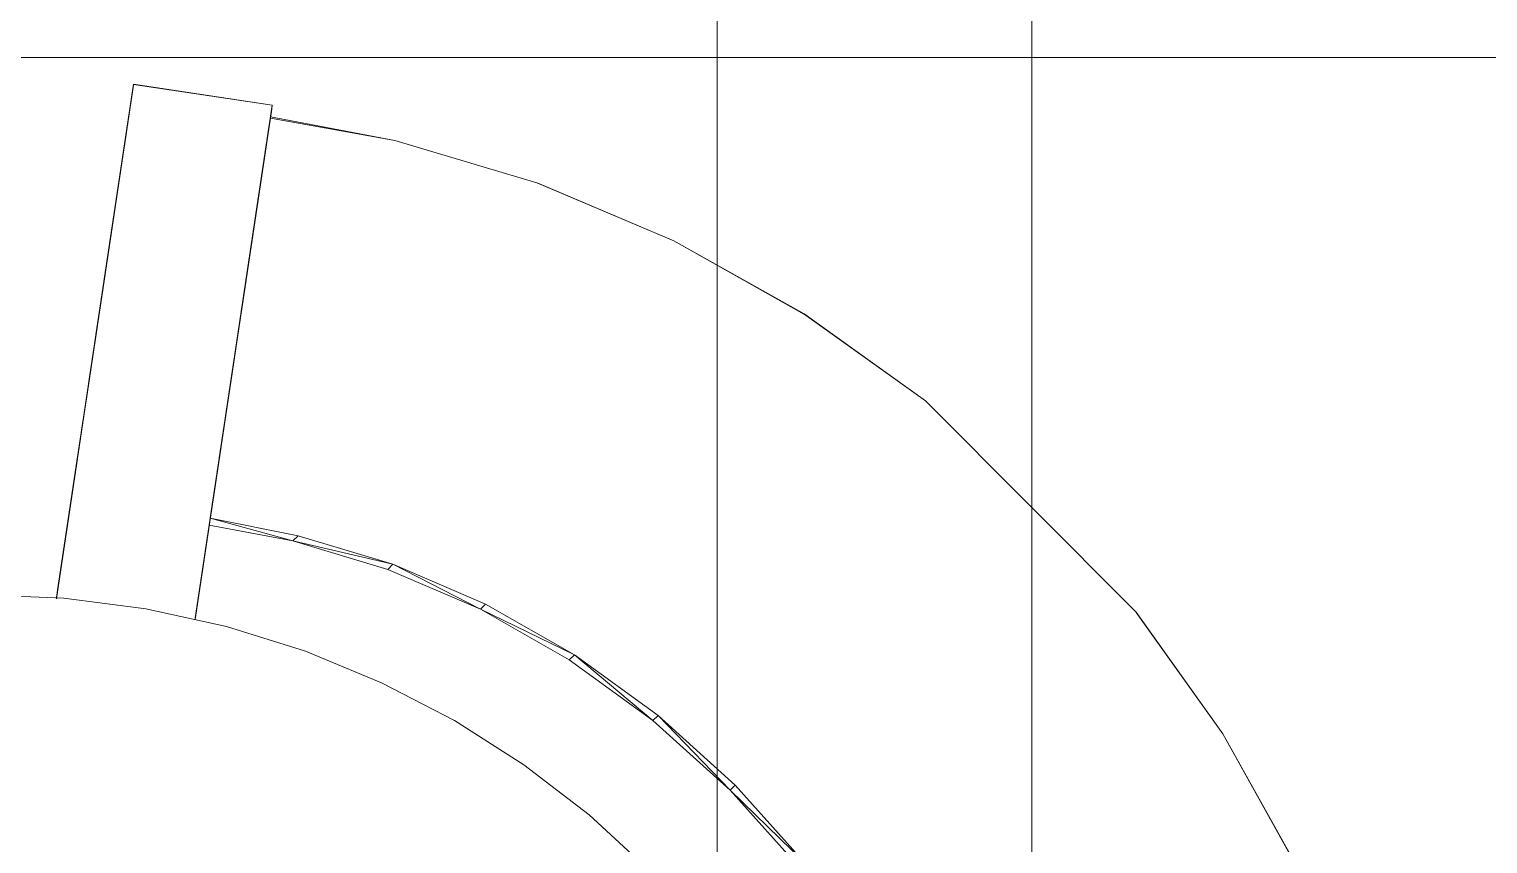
# Model space of a CAD drawing. Extents: x -566 to 72611, y -487 to 32334.
# Drawn here: x 50.01 to 61.73, y 236.32 to 242.87 of the extents above; entities that cross this region are included whole.
import ezdxf

# ---------------------------------------------------------------- set-up
doc = ezdxf.new("R2010")
doc.units = 0
doc.header["$LTSCALE"] = 0.5
doc.header["$MEASUREMENT"] = 0
doc.layers.add('ceilling', color=141, linetype='CONTINUOUS', lineweight=18)
doc.layers.add('floor', color=7, linetype='CONTINUOUS', lineweight=5, true_color=0xcfcfcf)
doc.layers.add('layout', color=7, linetype='CONTINUOUS', lineweight=5, true_color=0xcfcfcf)

msp = doc.modelspace()

# ---------------------------------------------------------------- hatches: boundary and pattern name
at = {"layer": 'floor'}
h = msp.add_hatch(dxfattribs=at)
h.set_pattern_fill('ANSI37', color=256, scale=100, angle=45)
h.set_pattern_definition([(90, (243.028, 267.632), (-12.5, 9e-16), []), (180, (243.028, 267.632), (-9e-16, -12.5), [])])
h.paths.add_polyline_path([(253.46925, 349.5), (154.11744, 349.5), (154.11744, 348.5), (101.14781, 348.5), (101.14781, 349.5), (0, 349.5), (0, 344.5), (36, 344.5, -0.33835703), (0, 308.66941), (0, 308.5), (0, 173.75), (253.46925, 173.75)])
h.paths.add_polyline_path([(36, 344.5), (0, 344.5), (0, 308.66941, 0.33835703)], flags=17)
h.paths.add_polyline_path([(253.46925, 173.75), (0, 173.75), (0, 173.74997), (0, 169.75), (253.46925, 169.75)])
h.paths.add_polyline_path([(253.46925, 169.75), (0, 169.75), (0, 149.21137), (36, 149.21137, -0.33835703), (0, 113.38078), (0, 113.21137), (0, 29.94998), (0, -5), (253.46925, -5)])
h.paths.add_polyline_path([(36, 149.21137), (0, 149.21137), (0, 113.38078, 0.33835703)], flags=17)
h.paths.add_polyline_path([(575.25, 169.75), (510, 169.75), (474.75, 169.75), (327.5, 169.75), (285.46925, 169.75), (285.46925, 165.75), (253.46925, 165.75), (253.46925, -5), (263.99725, -5), (263.99725, 95.99051), (287, 95.99051), (287, 97.5), (292, 97.5), (292, -5), (341.25, -5), (341.25, 13.02988), (341.25012, 15.02988), (346.24839, 15.02988, 0.36108524), (374.08728, 41.24999), (346.25012, 41.24999), (346.25012, 42.99999), (341.25, 42.99999), (341.25, 44.99999), (341.25, 97.5), (357.75, 97.5), (405.75, 97.5), (575.25, 97.5)])

# ---------------------------------------------------------------- linework, layer by layer
at = {"layer": 'ceilling'}
msp.add_line((58.06343, 349.5), (58.06343, 173.75), dxfattribs=at)
at = {"layer": 'layout'}
for points in [[(50.83472, 242.33528, -67.56718), (50.83472, 242.33528, -67.56718), (50.82156, 242.24727, -67.78764), (50.68317, 241.32473, -67.69993)], [(50.69615, 241.41119, -67.56361), (50.69615, 241.41119, -67.56361), (50.83472, 242.33528, -67.56718), (50.68317, 241.32473, -67.69993)], [(50.84839, 242.42623, -67.34775), (50.84839, 242.42623, -67.34775), (50.83472, 242.33528, -67.56718), (50.69615, 241.41119, -67.56361)], [(50.70948, 241.50007, -67.42873), (50.70948, 241.50007, -67.42873), (50.84839, 242.42623, -67.34775), (50.69615, 241.41119, -67.56361)], [(50.72311, 241.5914, -67.29533), (50.72311, 241.5914, -67.29533), (50.84839, 242.42623, -67.34775), (50.70948, 241.50007, -67.42873)], [(50.84826, 242.42498, -67.30764), (50.84826, 242.42498, -67.30764), (50.84839, 242.42623, -67.34775), (50.72311, 241.5914, -67.29533)], [(50.8473, 242.4192, -67.2679), (50.8473, 242.4192, -67.2679), (50.84826, 242.42498, -67.30764), (50.72311, 241.5914, -67.29533)], [(50.73722, 241.6852, -67.16345), (50.73722, 241.6852, -67.16345), (50.8473, 242.4192, -67.2679), (50.72311, 241.5914, -67.29533)], [(50.84576, 242.40897, -67.22897), (50.84576, 242.40897, -67.22897), (50.8473, 242.4192, -67.2679), (50.73722, 241.6852, -67.16345)], [(50.84357, 242.39439, -67.19132), (50.84357, 242.39439, -67.19132), (50.84576, 242.40897, -67.22897), (50.73722, 241.6852, -67.16345)], [(50.84081, 242.37571, -67.15537), (50.84081, 242.37571, -67.15537), (50.84357, 242.39439, -67.19132), (50.73722, 241.6852, -67.16345)], [(50.7413, 241.71207, -67.12991), (50.7413, 241.71207, -67.12991), (50.84081, 242.37571, -67.15537), (50.73722, 241.6852, -67.16345)], [(50.83743, 242.35297, -67.12155), (50.83743, 242.35297, -67.12155), (50.84081, 242.37571, -67.15537), (50.7413, 241.71207, -67.12991)], [(50.74573, 241.74223, -67.099), (50.74573, 241.74223, -67.099), (50.83743, 242.35297, -67.12155), (50.7413, 241.71207, -67.12991)], [(50.83344, 242.32652, -67.09026), (50.83344, 242.32652, -67.09026), (50.83743, 242.35297, -67.12155), (50.74573, 241.74223, -67.099)], [(50.75077, 241.77541, -67.07101), (50.75077, 241.77541, -67.07101), (50.83344, 242.32652, -67.09026), (50.74573, 241.74223, -67.099)], [(50.82897, 242.29676, -67.06184), (50.82897, 242.29676, -67.06184), (50.83344, 242.32652, -67.09026), (50.75077, 241.77541, -67.07101)], [(50.84839, 242.42623, -67.34775), (50.84839, 242.42623, -67.34775), (50.84826, 242.42498, -67.30764), (51.9627, 242.25895, -67.34775)], [(50.82156, 242.24727, -67.78764), (50.82156, 242.24727, -67.78764), (50.80876, 242.16202, -68.0091), (50.65832, 241.15936, -67.97672)], [(50.65832, 241.15936, -67.97672), (50.65832, 241.15936, -67.97672), (50.82156, 242.24727, -67.78764), (50.67051, 241.24073, -67.83765)], [(50.68317, 241.32473, -67.69993), (50.68317, 241.32473, -67.69993), (50.82156, 242.24727, -67.78764), (50.67051, 241.24073, -67.83765)], [(50.75616, 241.81135, -67.0462), (50.75616, 241.81135, -67.0462), (50.82897, 242.29676, -67.06184), (50.75077, 241.77541, -67.07101)], [(50.82406, 242.26397, -67.03663), (50.82406, 242.26397, -67.03663), (50.82897, 242.29676, -67.06184), (50.75616, 241.81135, -67.0462)], [(50.7619, 241.84953, -67.0248), (50.7619, 241.84953, -67.0248), (50.82406, 242.26397, -67.03663), (50.75616, 241.81135, -67.0462)], [(50.81876, 242.22846, -67.01492), (50.81876, 242.22846, -67.01492), (50.82406, 242.26397, -67.03663), (50.7619, 241.84953, -67.0248)], [(50.76787, 241.88974, -67.00702), (50.76787, 241.88974, -67.00702), (50.81876, 242.22846, -67.01492), (50.7619, 241.84953, -67.0248)], [(50.81534, 242.20594, -67.00424), (50.81534, 242.20594, -67.00424), (50.81876, 242.22846, -67.01492), (50.76787, 241.88974, -67.00702)], [(50.77422, 241.93163, -66.99302), (50.77422, 241.93163, -66.99302), (50.81534, 242.20594, -67.00424), (50.76787, 241.88974, -67.00702)], [(50.80714, 242.15119, -66.983), (50.80714, 242.15119, -66.983), (50.81534, 242.20594, -67.00424), (50.77422, 241.93163, -66.99302)], [(51.9627, 242.25895, -67.34775), (51.9627, 242.25895, -67.34775), (51.81042, 241.24396, -67.56361), (51.94907, 242.16814, -67.56718)], [(51.82374, 241.33284, -67.42873), (51.82374, 241.33284, -67.42873), (51.81042, 241.24396, -67.56361), (51.9627, 242.25895, -67.34775)], [(51.83751, 241.42421, -67.29533), (51.83751, 241.42421, -67.29533), (51.82374, 241.33284, -67.42873), (51.9627, 242.25895, -67.34775)], [(51.96253, 242.25775, -67.30764), (51.96253, 242.25775, -67.30764), (51.83751, 241.42421, -67.29533), (51.9627, 242.25895, -67.34775)], [(51.96169, 242.25201, -67.2679), (51.96169, 242.25201, -67.2679), (51.83751, 241.42421, -67.29533), (51.96253, 242.25775, -67.30764)], [(51.85153, 241.51792, -67.16345), (51.85153, 241.51792, -67.16345), (51.83751, 241.42421, -67.29533), (51.96169, 242.25201, -67.2679)], [(51.96016, 242.24178, -67.22897), (51.96016, 242.24178, -67.22897), (51.85153, 241.51792, -67.16345), (51.96169, 242.25201, -67.2679)], [(51.95797, 242.2272, -67.19132), (51.95797, 242.2272, -67.19132), (51.85153, 241.51792, -67.16345), (51.96016, 242.24178, -67.22897)], [(51.9552, 242.20852, -67.15537), (51.9552, 242.20852, -67.15537), (51.85153, 241.51792, -67.16345), (51.95797, 242.2272, -67.19132)], [(51.85557, 241.54484, -67.12991), (51.85557, 241.54484, -67.12991), (51.85153, 241.51792, -67.16345), (51.9552, 242.20852, -67.15537)], [(51.95179, 242.18583, -67.12155), (51.95179, 242.18583, -67.12155), (51.85557, 241.54484, -67.12991), (51.9552, 242.20852, -67.15537)], [(50.80876, 242.16202, -68.0091), (50.80876, 242.16202, -68.0091), (50.79636, 242.07948, -68.23151), (50.64648, 241.08041, -68.11711)], [(50.65832, 241.15936, -67.97672), (50.65832, 241.15936, -67.97672), (50.80876, 242.16202, -68.0091), (50.64648, 241.08041, -68.11711)], [(50.78062, 241.97469, -66.98292), (50.78062, 241.97469, -66.98292), (50.80714, 242.15119, -66.983), (50.77422, 241.93163, -66.99302)], [(50.80057, 242.10727, -66.97688), (50.80057, 242.10727, -66.97688), (50.80714, 242.15119, -66.983), (50.78062, 241.97469, -66.98292)], [(50.78724, 242.01857, -66.97684), (50.78724, 242.01857, -66.97684), (50.80057, 242.10727, -66.97688), (50.78062, 241.97469, -66.98292)], [(50.7939, 242.06292, -66.97481), (50.7939, 242.06292, -66.97481), (50.80057, 242.10727, -66.97688), (50.78724, 242.01857, -66.97684)], [(51.94907, 242.16814, -67.56718), (51.94907, 242.16814, -67.56718), (51.79744, 241.1575, -67.69993), (51.93583, 242.08004, -67.78764)], [(51.81042, 241.24396, -67.56361), (51.81042, 241.24396, -67.56361), (51.79744, 241.1575, -67.69993), (51.94907, 242.16814, -67.56718)], [(51.86013, 241.57504, -67.099), (51.86013, 241.57504, -67.099), (51.85557, 241.54484, -67.12991), (51.95179, 242.18583, -67.12155)], [(51.9478, 242.15938, -67.09026), (51.9478, 242.15938, -67.09026), (51.86013, 241.57504, -67.099), (51.95179, 242.18583, -67.12155)], [(51.86512, 241.60826, -67.07101), (51.86512, 241.60826, -67.07101), (51.86013, 241.57504, -67.099), (51.9478, 242.15938, -67.09026)], [(51.94333, 242.12961, -67.06184), (51.94333, 242.12961, -67.06184), (51.86512, 241.60826, -67.07101), (51.9478, 242.15938, -67.09026)], [(51.87047, 241.64407, -67.0462), (51.87047, 241.64407, -67.0462), (51.86512, 241.60826, -67.07101), (51.94333, 242.12961, -67.06184)], [(51.93837, 242.09669, -67.03663), (51.93837, 242.09669, -67.03663), (51.87047, 241.64407, -67.0462), (51.94333, 242.12961, -67.06184)], [(51.87626, 241.68238, -67.0248), (51.87626, 241.68238, -67.0248), (51.87047, 241.64407, -67.0462), (51.93837, 242.09669, -67.03663)], [(51.93302, 242.06123, -67.01492), (51.93302, 242.06123, -67.01492), (51.87626, 241.68238, -67.0248), (51.93837, 242.09669, -67.03663)], [(51.94704, 242.15433, -67.09033), (51.94704, 242.15433, -67.09033), (51.94863, 242.16495, -67.06297), (52.94675, 241.97528, -67.41982)], [(50.78444, 241.99993, -68.45486), (50.78444, 241.99993, -68.45486), (50.77291, 241.92309, -68.6791), (50.6133, 240.85921, -68.54575)], [(50.62395, 240.93036, -68.40167), (50.62395, 240.93036, -68.40167), (50.78444, 241.99993, -68.45486), (50.6133, 240.85921, -68.54575)], [(50.79636, 242.07948, -68.23151), (50.79636, 242.07948, -68.23151), (50.78444, 241.99993, -68.45486), (50.62395, 240.93036, -68.40167)], [(50.635, 241.00405, -68.25877), (50.635, 241.00405, -68.25877), (50.79636, 242.07948, -68.23151), (50.62395, 240.93036, -68.40167)], [(50.64648, 241.08041, -68.11711), (50.64648, 241.08041, -68.11711), (50.79636, 242.07948, -68.23151), (50.635, 241.00405, -68.25877)], [(51.92307, 241.99474, -68.00909), (51.92307, 241.99474, -68.00909), (51.76084, 240.91326, -68.11711), (51.91071, 241.91234, -68.23151)], [(51.77272, 240.99217, -67.97672), (51.77272, 240.99217, -67.97672), (51.76084, 240.91326, -68.11711), (51.92307, 241.99474, -68.00909)], [(51.93583, 242.08004, -67.78764), (51.93583, 242.08004, -67.78764), (51.77272, 240.99217, -67.97672), (51.92307, 241.99474, -68.00909)], [(51.78486, 241.07359, -67.83765), (51.78486, 241.07359, -67.83765), (51.77272, 240.99217, -67.97672), (51.93583, 242.08004, -67.78764)], [(51.79744, 241.1575, -67.69993), (51.79744, 241.1575, -67.69993), (51.78486, 241.07359, -67.83765), (51.93583, 242.08004, -67.78764)], [(51.88226, 241.72255, -67.00702), (51.88226, 241.72255, -67.00702), (51.87626, 241.68238, -67.0248), (51.93302, 242.06123, -67.01492)], [(51.92969, 242.03879, -67.00424), (51.92969, 242.03879, -67.00424), (51.88226, 241.72255, -67.00702), (51.93302, 242.06123, -67.01492)], [(51.88849, 241.7644, -66.99302), (51.88849, 241.7644, -66.99302), (51.88226, 241.72255, -67.00702), (51.92969, 242.03879, -67.00424)], [(51.92145, 241.98391, -66.983), (51.92145, 241.98391, -66.983), (51.88849, 241.7644, -66.99302), (51.92969, 242.03879, -67.00424)], [(51.89502, 241.8075, -66.98292), (51.89502, 241.8075, -66.98292), (51.88849, 241.7644, -66.99302), (51.92145, 241.98391, -66.983)], [(51.91488, 241.93999, -66.97688), (51.91488, 241.93999, -66.97688), (51.89502, 241.8075, -66.98292), (51.92145, 241.98391, -66.983)], [(51.92969, 242.03879, -67.00424), (51.92969, 242.03879, -67.00424), (51.92737, 242.02348, -66.99698), (51.92145, 241.98391, -66.983)], [(54.08897, 241.63444, -67.46316), (54.08897, 241.63444, -67.46316), (54.08698, 241.63281, -67.50339), (52.94675, 241.97528, -67.41982)], [(50.76177, 241.84914, -68.90421), (50.76177, 241.84914, -68.90421), (50.75116, 241.77813, -69.13013), (50.58231, 240.65295, -69.07613)], [(50.59309, 240.72482, -68.83732), (50.59309, 240.72482, -68.83732), (50.76177, 241.84914, -68.90421), (50.58231, 240.65295, -69.07613)], [(50.77291, 241.92309, -68.6791), (50.77291, 241.92309, -68.6791), (50.76177, 241.84914, -68.90421), (50.59309, 240.72482, -68.83732)], [(50.603, 240.79066, -68.69098), (50.603, 240.79066, -68.69098), (50.77291, 241.92309, -68.6791), (50.59309, 240.72482, -68.83732)], [(50.6133, 240.85921, -68.54575), (50.6133, 240.85921, -68.54575), (50.77291, 241.92309, -68.6791), (50.603, 240.79066, -68.69098)], [(51.91071, 241.91234, -68.23151), (51.91071, 241.91234, -68.23151), (51.73835, 240.76317, -68.40167), (51.89875, 241.83265, -68.45486)], [(51.74935, 240.8369, -68.25877), (51.74935, 240.8369, -68.25877), (51.73835, 240.76317, -68.40167), (51.91071, 241.91234, -68.23151)], [(51.76084, 240.91326, -68.11711), (51.76084, 240.91326, -68.11711), (51.74935, 240.8369, -68.25877), (51.91071, 241.91234, -68.23151)], [(51.90159, 241.85142, -66.97684), (51.90159, 241.85142, -66.97684), (51.89502, 241.8075, -66.98292), (51.91488, 241.93999, -66.97688)], [(51.90826, 241.89577, -66.97481), (51.90826, 241.89577, -66.97481), (51.90159, 241.85142, -66.97684), (51.91488, 241.93999, -66.97688)], [(50.75116, 241.77813, -69.13013), (50.75116, 241.77813, -69.13013), (50.74091, 241.70987, -69.35687), (50.57205, 240.58417, -69.31577)], [(50.58231, 240.65295, -69.07613), (50.58231, 240.65295, -69.07613), (50.75116, 241.77813, -69.13013), (50.57205, 240.58417, -69.31577)], [(51.88726, 241.75594, -68.6791), (51.88726, 241.75594, -68.6791), (51.70749, 240.55763, -68.83732), (51.87617, 241.68195, -68.90421)], [(51.71735, 240.62351, -68.69098), (51.71735, 240.62351, -68.69098), (51.70749, 240.55763, -68.83732), (51.88726, 241.75594, -68.6791)], [(51.72765, 240.69207, -68.54575), (51.72765, 240.69207, -68.54575), (51.71735, 240.62351, -68.69098), (51.88726, 241.75594, -68.6791)], [(51.89875, 241.83265, -68.45486), (51.89875, 241.83265, -68.45486), (51.72765, 240.69207, -68.54575), (51.88726, 241.75594, -68.6791)], [(51.73835, 240.76317, -68.40167), (51.73835, 240.76317, -68.40167), (51.72765, 240.69207, -68.54575), (51.89875, 241.83265, -68.45486)], [(50.73117, 241.64456, -69.58437), (50.73117, 241.64456, -69.58437), (50.72171, 241.58174, -69.81377), (50.55425, 240.46553, -69.75571)], [(50.56219, 240.51864, -69.55508), (50.56219, 240.51864, -69.55508), (50.73117, 241.64456, -69.58437), (50.55425, 240.46553, -69.75571)], [(50.74091, 241.70987, -69.35687), (50.74091, 241.70987, -69.35687), (50.73117, 241.64456, -69.58437), (50.56219, 240.51864, -69.55508)], [(50.57205, 240.58417, -69.31577), (50.57205, 240.58417, -69.31577), (50.74091, 241.70987, -69.35687), (50.56219, 240.51864, -69.55508)], [(51.87617, 241.68195, -68.90421), (51.87617, 241.68195, -68.90421), (51.69666, 240.4858, -69.07613), (51.86547, 241.61085, -69.13014)], [(51.70749, 240.55763, -68.83732), (51.70749, 240.55763, -68.83732), (51.69666, 240.4858, -69.07613), (51.87617, 241.68195, -68.90421)], [(54.08897, 241.63444, -67.46316), (54.08897, 241.63444, -67.46316), (54.08978, 241.63258, -67.423), (55.18942, 241.16755, -67.49601)], [(50.71395, 241.53001, -70.00895), (50.71395, 241.53001, -70.00895), (50.70619, 241.47863, -70.20546), (50.53861, 240.36168, -70.1553)], [(50.54636, 240.41324, -69.95543), (50.54636, 240.41324, -69.95543), (50.71395, 241.53001, -70.00895), (50.53861, 240.36168, -70.1553)], [(50.72171, 241.58174, -69.81377), (50.72171, 241.58174, -69.81377), (50.71395, 241.53001, -70.00895), (50.54636, 240.41324, -69.95543)], [(50.55425, 240.46553, -69.75571), (50.55425, 240.46553, -69.75571), (50.72171, 241.58174, -69.81377), (50.54636, 240.41324, -69.95543)], [(51.8553, 241.54269, -69.35687), (51.8553, 241.54269, -69.35687), (51.67654, 240.35149, -69.55508), (51.84544, 241.47732, -69.58437)], [(51.68632, 240.41694, -69.31577), (51.68632, 240.41694, -69.31577), (51.67654, 240.35149, -69.55508), (51.8553, 241.54269, -69.35687)], [(51.86547, 241.61085, -69.13014), (51.86547, 241.61085, -69.13014), (51.68632, 240.41694, -69.31577), (51.8553, 241.54269, -69.35687)], [(51.69666, 240.4858, -69.07613), (51.69666, 240.4858, -69.07613), (51.68632, 240.41694, -69.31577), (51.86547, 241.61085, -69.13014)], [(50.69861, 241.42793, -70.40212), (50.69861, 241.42793, -70.40212), (50.69111, 241.37784, -70.59894), (50.52348, 240.2606, -70.55549)], [(50.53102, 240.31082, -70.35532), (50.53102, 240.31082, -70.35532), (50.69861, 241.42793, -70.40212), (50.52348, 240.2606, -70.55549)], [(50.70619, 241.47863, -70.20546), (50.70619, 241.47863, -70.20546), (50.69861, 241.42793, -70.40212), (50.53102, 240.31082, -70.35532)], [(50.53861, 240.36168, -70.1553), (50.53861, 240.36168, -70.1553), (50.70619, 241.47863, -70.20546), (50.53102, 240.31082, -70.35532)], [(51.83606, 241.41459, -69.81377), (51.83606, 241.41459, -69.81377), (51.66072, 240.24609, -69.95543), (51.8283, 241.36286, -70.00896)], [(51.66852, 240.2983, -69.75571), (51.66852, 240.2983, -69.75571), (51.66072, 240.24609, -69.95543), (51.83606, 241.41459, -69.81377)], [(51.84544, 241.47732, -69.58437), (51.84544, 241.47732, -69.58437), (51.66852, 240.2983, -69.75571), (51.83606, 241.41459, -69.81377)], [(51.67654, 240.35149, -69.55508), (51.67654, 240.35149, -69.55508), (51.66852, 240.2983, -69.75571), (51.84544, 241.47732, -69.58437)], [(50.51379, 240.1961, -96.8737), (50.51379, 240.1961, -96.8737), (50.49907, 240.0979, -96.34516), (50.6759, 241.27667, -96.69225)], [(50.66117, 241.1783, -96.16259), (50.66117, 241.1783, -96.16259), (50.6759, 241.27667, -96.69225), (50.49907, 240.0979, -96.34516)], [(50.67638, 241.27965, -70.99301), (50.67638, 241.27965, -70.99301), (50.66915, 241.23154, -71.19027), (50.50143, 240.11387, -71.1569)], [(50.50871, 240.1621, -70.95628), (50.50871, 240.1621, -70.95628), (50.67638, 241.27965, -70.99301), (50.50143, 240.11387, -71.1569)], [(50.68366, 241.3284, -70.7959), (50.68366, 241.3284, -70.7959), (50.67638, 241.27965, -70.99301), (50.50871, 240.1621, -70.95628)], [(50.51603, 240.21098, -70.75581), (50.51603, 240.21098, -70.75581), (50.68366, 241.3284, -70.7959), (50.50871, 240.1621, -70.95628)], [(50.69111, 241.37784, -70.59894), (50.69111, 241.37784, -70.59894), (50.68366, 241.3284, -70.7959), (50.51603, 240.21098, -70.75581)], [(50.52348, 240.2606, -70.55549), (50.52348, 240.2606, -70.55549), (50.69111, 241.37784, -70.59894), (50.51603, 240.21098, -70.75581)], [(51.82059, 241.31144, -70.20546), (51.82059, 241.31144, -70.20546), (51.64537, 240.14367, -70.35532), (51.813, 241.26074, -70.40212)], [(51.653, 240.19449, -70.1553), (51.653, 240.19449, -70.1553), (51.64537, 240.14367, -70.35532), (51.82059, 241.31144, -70.20546)], [(51.8283, 241.36286, -70.00896), (51.8283, 241.36286, -70.00896), (51.653, 240.19449, -70.1553), (51.82059, 241.31144, -70.20546)], [(51.66072, 240.24609, -69.95543), (51.66072, 240.24609, -69.95543), (51.653, 240.19449, -70.1553), (51.8283, 241.36286, -70.00896)], [(39.56769, 241.17635, -69.73263), (61.30317, 219.43828, -69.72025), (61.30451, 219.43953, -69.73263)], [(50.48416, 239.9985, -95.81737), (50.48416, 239.9985, -95.81737), (50.66117, 241.1783, -96.16259), (50.49907, 240.0979, -96.34516)], [(50.64618, 241.07847, -95.63255), (50.64618, 241.07847, -95.63255), (50.66117, 241.1783, -96.16259), (50.48416, 239.9985, -95.81737)], [(50.662, 241.18404, -71.38766), (50.662, 241.18404, -71.38766), (50.65503, 241.13723, -71.58521), (50.48727, 240.01943, -71.55856)], [(50.49433, 240.06632, -71.35767), (50.49433, 240.06632, -71.35767), (50.662, 241.18404, -71.38766), (50.48727, 240.01943, -71.55856)], [(50.66915, 241.23154, -71.19027), (50.66915, 241.23154, -71.19027), (50.662, 241.18404, -71.38766), (50.49433, 240.06632, -71.35767)], [(50.50143, 240.11387, -71.1569), (50.50143, 240.11387, -71.1569), (50.66915, 241.23154, -71.19027), (50.49433, 240.06632, -71.35767)], [(51.79805, 241.16121, -70.7959), (51.79805, 241.16121, -70.7959), (51.62306, 239.99496, -70.95628), (51.79069, 241.11237, -70.99301)], [(51.63038, 240.04384, -70.75581), (51.63038, 240.04384, -70.75581), (51.62306, 239.99496, -70.95628), (51.79805, 241.16121, -70.7959)], [(51.80542, 241.21057, -70.59894), (51.80542, 241.21057, -70.59894), (51.63038, 240.04384, -70.75581), (51.79805, 241.16121, -70.7959)], [(51.63788, 240.09341, -70.55549), (51.63788, 240.09341, -70.55549), (51.63038, 240.04384, -70.75581), (51.80542, 241.21057, -70.59894)], [(51.813, 241.26074, -70.40212), (51.813, 241.26074, -70.40212), (51.63788, 240.09341, -70.55549), (51.80542, 241.21057, -70.59894)], [(51.64537, 240.14367, -70.35532), (51.64537, 240.14367, -70.35532), (51.63788, 240.09341, -70.55549), (51.813, 241.26074, -70.40212)], [(56.23416, 240.58065, -67.51794), (56.23416, 240.58065, -67.51794), (56.23232, 240.57887, -67.55817), (55.18942, 241.16755, -67.49601)], [(50.46904, 239.89793, -95.28979), (50.46904, 239.89793, -95.28979), (50.64618, 241.07847, -95.63255), (50.48416, 239.9985, -95.81737)], [(50.63105, 240.97756, -95.10271), (50.63105, 240.97756, -95.10271), (50.64618, 241.07847, -95.63255), (50.46904, 239.89793, -95.28979)], [(50.64806, 241.09111, -71.78289), (50.64806, 241.09111, -71.78289), (50.64131, 241.04564, -71.98071), (50.47351, 239.9277, -71.9604)], [(50.48039, 239.97322, -71.75961), (50.48039, 239.97322, -71.75961), (50.64806, 241.09111, -71.78289), (50.47351, 239.9277, -71.9604)], [(50.64131, 241.04564, -71.98071), (50.64131, 241.04564, -71.98071), (50.63452, 241.00073, -72.17908), (50.47351, 239.9277, -71.9604)], [(50.65503, 241.13723, -71.58521), (50.65503, 241.13723, -71.58521), (50.64806, 241.09111, -71.78289), (50.48039, 239.97322, -71.75961)], [(50.48727, 240.01943, -71.55856), (50.48727, 240.01943, -71.55856), (50.65503, 241.13723, -71.58521), (50.48039, 239.97322, -71.75961)], [(51.78346, 241.06427, -71.19027), (51.78346, 241.06427, -71.19027), (51.60868, 239.89918, -71.35767), (51.7764, 241.01685, -71.38766)], [(51.61583, 239.94668, -71.1569), (51.61583, 239.94668, -71.1569), (51.60868, 239.89918, -71.35767), (51.78346, 241.06427, -71.19027)], [(51.62815, 240.02895, -96.8737), (51.62815, 240.02895, -96.8737), (51.79025, 241.10952, -96.69225), (51.61337, 239.93063, -96.34516)], [(51.77557, 241.01111, -96.16259), (51.77557, 241.01111, -96.16259), (51.61337, 239.93063, -96.34516), (51.79025, 241.10952, -96.69225)], [(51.79069, 241.11237, -70.99301), (51.79069, 241.11237, -70.99301), (51.61583, 239.94668, -71.1569), (51.78346, 241.06427, -71.19027)], [(51.62306, 239.99496, -70.95628), (51.62306, 239.99496, -70.95628), (51.61583, 239.94668, -71.1569), (51.79069, 241.11237, -70.99301)], [(50.63452, 241.00073, -72.17908), (50.63452, 241.00073, -72.17908), (50.59866, 240.7618, -73.24213), (50.43761, 239.68865, -73.02425)], [(50.47351, 239.9277, -71.9604), (50.47351, 239.9277, -71.9604), (50.63452, 241.00073, -72.17908), (50.43761, 239.68865, -73.02425)], [(50.45383, 239.79625, -94.76241), (50.45383, 239.79625, -94.76241), (50.63105, 240.97756, -95.10271), (50.46904, 239.89793, -95.28979)], [(50.61571, 240.87531, -94.5731), (50.61571, 240.87531, -94.5731), (50.63105, 240.97756, -95.10271), (50.45383, 239.79625, -94.76241)], [(50.59866, 240.7618, -73.24213), (50.59866, 240.7618, -73.24213), (50.63452, 241.00073, -72.17908), (50.49398, 240.06408, -76.34729)], [(51.76246, 240.92392, -71.78289), (51.76246, 240.92392, -71.78289), (51.58786, 239.76056, -71.9604), (51.75558, 240.87841, -71.98071)], [(51.59466, 239.80599, -71.75961), (51.59466, 239.80599, -71.75961), (51.58786, 239.76056, -71.9604), (51.76246, 240.92392, -71.78289)], [(51.76939, 240.97008, -71.58521), (51.76939, 240.97008, -71.58521), (51.59466, 239.80599, -71.75961), (51.76246, 240.92392, -71.78289)], [(51.60167, 239.85224, -71.55856), (51.60167, 239.85224, -71.55856), (51.59466, 239.80599, -71.75961), (51.76939, 240.97008, -71.58521)], [(51.59851, 239.83136, -95.81737), (51.59851, 239.83136, -95.81737), (51.61337, 239.93063, -96.34516), (51.77557, 241.01111, -96.16259)], [(51.76053, 240.91132, -95.63255), (51.76053, 240.91132, -95.63255), (51.59851, 239.83136, -95.81737), (51.77557, 241.01111, -96.16259)], [(51.7764, 241.01685, -71.38766), (51.7764, 241.01685, -71.38766), (51.60167, 239.85224, -71.55856), (51.76939, 240.97008, -71.58521)], [(51.60868, 239.89918, -71.35767), (51.60868, 239.89918, -71.35767), (51.60167, 239.85224, -71.55856), (51.7764, 241.01685, -71.38766)], [(50.4384, 239.69322, -94.23525), (50.4384, 239.69322, -94.23525), (50.61571, 240.87531, -94.5731), (50.45383, 239.79625, -94.76241)], [(50.60015, 240.77189, -94.04369), (50.60015, 240.77189, -94.04369), (50.61571, 240.87531, -94.5731), (50.4384, 239.69322, -94.23525)], [(51.74883, 240.83345, -72.17908), (51.74883, 240.83345, -72.17908), (51.552, 239.52146, -73.02425), (51.71301, 240.59465, -73.24213)], [(51.58786, 239.76056, -71.9604), (51.58786, 239.76056, -71.9604), (51.552, 239.52146, -73.02425), (51.74883, 240.83345, -72.17908)], [(51.56814, 239.62897, -94.76241), (51.56814, 239.62897, -94.76241), (51.58339, 239.73079, -95.28979), (51.74536, 240.81028, -95.10271)], [(51.73006, 240.70816, -94.5731), (51.73006, 240.70816, -94.5731), (51.56814, 239.62897, -94.76241), (51.74536, 240.81028, -95.10271)], [(51.58339, 239.73079, -95.28979), (51.58339, 239.73079, -95.28979), (51.59851, 239.83136, -95.81737), (51.76053, 240.91132, -95.63255)], [(51.74536, 240.81028, -95.10271), (51.74536, 240.81028, -95.10271), (51.58339, 239.73079, -95.28979), (51.76053, 240.91132, -95.63255)], [(51.75558, 240.87841, -71.98071), (51.75558, 240.87841, -71.98071), (51.58786, 239.76056, -71.9604), (51.74883, 240.83345, -72.17908)], [(50.59866, 240.7618, -73.24213), (50.59866, 240.7618, -73.24213), (50.49398, 240.06408, -76.34729), (50.3324, 238.98696, -76.14727)], [(50.43761, 239.68865, -73.02425), (50.43761, 239.68865, -73.02425), (50.59866, 240.7618, -73.24213), (50.3324, 238.98696, -76.14727)], [(50.42275, 239.58903, -93.70831), (50.42275, 239.58903, -93.70831), (50.60015, 240.77189, -94.04369), (50.4384, 239.69322, -94.23525)], [(50.58446, 240.66723, -93.5145), (50.58446, 240.66723, -93.5145), (50.60015, 240.77189, -94.04369), (50.42275, 239.58903, -93.70831)], [(51.55266, 239.52599, -94.23525), (51.55266, 239.52599, -94.23525), (51.56814, 239.62897, -94.76241), (51.73006, 240.70816, -94.5731)], [(51.71455, 240.6047, -94.04369), (51.71455, 240.6047, -94.04369), (51.55266, 239.52599, -94.23525), (51.73006, 240.70816, -94.5731)], [(50.39088, 239.37689, -92.65508), (50.39088, 239.37689, -92.65508), (50.56859, 240.56135, -92.98553), (50.40692, 239.48363, -93.18159)], [(50.55254, 240.45427, -92.45678), (50.55254, 240.45427, -92.45678), (50.56859, 240.56135, -92.98553), (50.39088, 239.37689, -92.65508)], [(50.40692, 239.48363, -93.18159), (50.40692, 239.48363, -93.18159), (50.58446, 240.66723, -93.5145), (50.42275, 239.58903, -93.70831)], [(50.56859, 240.56135, -92.98553), (50.56859, 240.56135, -92.98553), (50.58446, 240.66723, -93.5145), (50.40692, 239.48363, -93.18159)], [(51.71301, 240.59465, -73.24213), (51.71301, 240.59465, -73.24213), (51.44671, 238.81968, -76.14727), (51.60838, 239.89689, -76.3473)], [(51.552, 239.52146, -73.02425), (51.552, 239.52146, -73.02425), (51.44671, 238.81968, -76.14727), (51.71301, 240.59465, -73.24213)], [(51.53701, 239.42179, -93.70831), (51.53701, 239.42179, -93.70831), (51.55266, 239.52599, -94.23525), (51.71455, 240.6047, -94.04369)], [(51.71455, 240.6047, -94.04369), (51.71455, 240.6047, -94.04369), (51.53701, 239.42179, -93.70831), (51.69885, 240.50004, -93.5145)], [(56.23416, 240.58065, -67.51794), (56.23416, 240.58065, -67.51794), (56.23392, 240.57917, -67.47775), (57.20938, 239.88121, -67.52867)], [(50.3747, 239.26908, -92.1288), (50.3747, 239.26908, -92.1288), (50.55254, 240.45427, -92.45678), (50.39088, 239.37689, -92.65508)], [(50.53632, 240.34598, -91.92825), (50.53632, 240.34598, -91.92825), (50.55254, 240.45427, -92.45678), (50.3747, 239.26908, -92.1288)], [(51.52123, 239.31635, -93.18158), (51.52123, 239.31635, -93.18158), (51.53701, 239.42179, -93.70831), (51.69885, 240.50004, -93.5145)], [(51.68294, 240.39421, -92.98553), (51.68294, 240.39421, -92.98553), (51.52123, 239.31635, -93.18158), (51.69885, 240.50004, -93.5145)], [(50.35835, 239.16005, -91.60274), (50.35835, 239.16005, -91.60274), (50.53632, 240.34598, -91.92825), (50.3747, 239.26908, -92.1288)], [(50.5198, 240.23644, -91.39996), (50.5198, 240.23644, -91.39996), (50.53632, 240.34598, -91.92825), (50.35835, 239.16005, -91.60274)], [(51.50523, 239.20974, -92.65508), (51.50523, 239.20974, -92.65508), (51.52123, 239.31635, -93.18158), (51.68294, 240.39421, -92.98553)], [(51.6669, 240.28712, -92.45678), (51.6669, 240.28712, -92.45678), (51.50523, 239.20974, -92.65508), (51.68294, 240.39421, -92.98553)], [(50.34183, 239.04982, -91.07691), (50.34183, 239.04982, -91.07691), (50.5198, 240.23644, -91.39996), (50.35835, 239.16005, -91.60274)], [(50.50323, 240.12573, -90.87189), (50.50323, 240.12573, -90.87189), (50.5198, 240.23644, -91.39996), (50.34183, 239.04982, -91.07691)], [(51.48906, 239.10193, -92.1288), (51.48906, 239.10193, -92.1288), (51.50523, 239.20974, -92.65508), (51.6669, 240.28712, -92.45678)], [(51.65059, 240.17875, -91.92825), (51.65059, 240.17875, -91.92825), (51.48906, 239.10193, -92.1288), (51.6669, 240.28712, -92.45678)], [(50.32504, 238.93795, -90.54951), (50.32504, 238.93795, -90.54951), (50.50323, 240.12573, -90.87189), (50.34183, 239.04982, -91.07691)], [(50.48648, 240.01416, -90.34601), (50.48648, 240.01416, -90.34601), (50.50323, 240.12573, -90.87189), (50.32504, 238.93795, -90.54951)], [(51.47275, 238.99286, -91.60274), (51.47275, 238.99286, -91.60274), (51.48906, 239.10193, -92.1288), (51.65059, 240.17875, -91.92825)], [(51.6342, 240.06925, -91.39996), (51.6342, 240.06925, -91.39996), (51.47275, 238.99286, -91.60274), (51.65059, 240.17875, -91.92825)], [(50.49398, 240.06408, -76.34729), (50.49398, 240.06408, -76.34729), (50.39285, 239.38979, -79.9634), (50.22991, 238.304, -79.80917)], [(50.3324, 238.98696, -76.14727), (50.3324, 238.98696, -76.14727), (50.49398, 240.06408, -76.34729), (50.22991, 238.304, -79.80917)], [(50.30781, 238.82358, -89.99577), (50.30781, 238.82358, -89.99577), (50.48648, 240.01416, -90.34601), (50.32504, 238.93795, -90.54951)], [(50.46961, 239.90169, -89.80136), (50.46961, 239.90169, -89.80136), (50.48648, 240.01416, -90.34601), (50.30781, 238.82358, -89.99577)], [(51.45614, 238.88254, -91.07691), (51.45614, 238.88254, -91.07691), (51.47275, 238.99286, -91.60274), (51.6342, 240.06925, -91.39996)], [(51.61763, 239.95854, -90.87189), (51.61763, 239.95854, -90.87189), (51.45614, 238.88254, -91.07691), (51.6342, 240.06925, -91.39996)], [(50.29181, 238.71628, -89.4389), (50.29181, 238.71628, -89.4389), (50.46961, 239.90169, -89.80136), (50.30781, 238.82358, -89.99577)], [(50.45387, 239.79689, -89.25737), (50.45387, 239.79689, -89.25737), (50.46961, 239.90169, -89.80136), (50.29181, 238.71628, -89.4389)], [(50.43761, 239.68865, -73.02425), (50.43761, 239.68865, -73.02425), (50.3324, 238.98696, -76.14727), (50.47351, 239.9277, -71.9604)], [(51.60838, 239.89689, -76.3473), (51.60838, 239.89689, -76.3473), (51.34427, 238.13685, -79.80917), (51.50716, 239.22251, -79.9634)], [(51.44671, 238.81968, -76.14727), (51.44671, 238.81968, -76.14727), (51.34427, 238.13685, -79.80917), (51.60838, 239.89689, -76.3473)], [(51.43935, 238.77067, -90.54951), (51.43935, 238.77067, -90.54951), (51.45614, 238.88254, -91.07691), (51.61763, 239.95854, -90.87189)], [(51.60084, 239.84702, -90.34601), (51.60084, 239.84702, -90.34601), (51.43935, 238.77067, -90.54951), (51.61763, 239.95854, -90.87189)], [(58.90255, 238.18243, -67.51612), (58.90255, 238.18243, -67.51612), (57.20938, 239.88121, -67.52867), (58.90114, 238.18211, -67.47594)], [(50.27677, 238.61631, -88.8808), (50.27677, 238.61631, -88.8808), (50.45387, 239.79689, -89.25737), (50.29181, 238.71628, -89.4389)], [(50.43927, 239.69926, -88.71218), (50.43927, 239.69926, -88.71218), (50.45387, 239.79689, -89.25737), (50.27677, 238.61631, -88.8808)], [(51.42221, 238.65639, -89.99577), (51.42221, 238.65639, -89.99577), (51.43935, 238.77067, -90.54951), (51.60084, 239.84702, -90.34601)], [(51.58396, 239.73454, -89.80136), (51.58396, 239.73454, -89.80136), (51.42221, 238.65639, -89.99577), (51.60084, 239.84702, -90.34601)], [(50.26288, 238.52369, -88.32154), (50.26288, 238.52369, -88.32154), (50.43927, 239.69926, -88.71218), (50.27677, 238.61631, -88.8808)], [(50.42564, 239.60879, -88.16586), (50.42564, 239.60879, -88.16586), (50.43927, 239.69926, -88.71218), (50.26288, 238.52369, -88.32154)], [(51.39117, 238.44912, -88.8808), (51.39117, 238.44912, -88.8808), (51.40608, 238.54905, -89.4389), (51.56827, 239.6297, -89.25737)], [(51.55354, 239.53203, -88.71218), (51.55354, 239.53203, -88.71218), (51.39117, 238.44912, -88.8808), (51.56827, 239.6297, -89.25737)], [(51.40608, 238.54905, -89.4389), (51.40608, 238.54905, -89.4389), (51.42221, 238.65639, -89.99577), (51.58396, 239.73454, -89.80136)], [(51.56827, 239.6297, -89.25737), (51.56827, 239.6297, -89.25737), (51.40608, 238.54905, -89.4389), (51.58396, 239.73454, -89.80136)], [(50.23842, 238.36069, -87.19993), (50.23842, 238.36069, -87.19993), (50.41319, 239.52561, -87.61851), (50.25012, 238.43856, -87.76123)], [(50.40175, 239.44954, -87.07021), (50.40175, 239.44954, -87.07021), (50.41319, 239.52561, -87.61851), (50.23842, 238.36069, -87.19993)], [(50.25012, 238.43856, -87.76123), (50.25012, 238.43856, -87.76123), (50.42564, 239.60879, -88.16586), (50.26288, 238.52369, -88.32154)], [(50.41319, 239.52561, -87.61851), (50.41319, 239.52561, -87.61851), (50.42564, 239.60879, -88.16586), (50.25012, 238.43856, -87.76123)], [(51.37723, 238.35654, -88.32154), (51.37723, 238.35654, -88.32154), (51.39117, 238.44912, -88.8808), (51.55354, 239.53203, -88.71218)], [(51.54004, 239.4416, -88.16586), (51.54004, 239.4416, -88.16586), (51.37723, 238.35654, -88.32154), (51.55354, 239.53203, -88.71218)], [(50.22785, 238.29032, -86.63776), (50.22785, 238.29032, -86.63776), (50.40175, 239.44954, -87.07021), (50.23842, 238.36069, -87.19993)], [(50.39145, 239.38082, -86.52105), (50.39145, 239.38082, -86.52105), (50.40175, 239.44954, -87.07021), (50.22785, 238.29032, -86.63776)], [(51.36443, 238.27129, -87.76122), (51.36443, 238.27129, -87.76122), (51.37723, 238.35654, -88.32154), (51.54004, 239.4416, -88.16586)], [(51.5275, 239.35833, -87.61851), (51.5275, 239.35833, -87.61851), (51.36443, 238.27129, -87.76122), (51.54004, 239.4416, -88.16586)], [(51.34221, 238.12318, -86.63776), (51.34221, 238.12318, -86.63776), (51.35277, 238.19354, -87.19993), (51.51615, 239.28235, -87.07021)], [(51.5058, 239.21367, -86.52105), (51.5058, 239.21367, -86.52105), (51.34221, 238.12318, -86.63776), (51.51615, 239.28235, -87.07021)], [(51.35277, 238.19354, -87.19993), (51.35277, 238.19354, -87.19993), (51.36443, 238.27129, -87.76122), (51.5275, 239.35833, -87.61851)], [(51.51615, 239.28235, -87.07021), (51.51615, 239.28235, -87.07021), (51.35277, 238.19354, -87.19993), (51.5275, 239.35833, -87.61851)], [(51.45614, 238.88254, -91.07691), (51.45614, 238.88254, -91.07691), (52.12898, 238.75492, -77.42431), (51.46444, 238.9377, -91.33982)], [(52.16973, 238.79548, -76.53475), (52.16973, 238.79548, -76.53475), (51.46444, 238.9377, -91.33982), (52.12898, 238.75492, -77.42431)], [(52.16973, 238.79548, -76.53475), (52.16973, 238.79548, -76.53475), (52.12898, 238.75492, -77.42431), (52.93112, 238.56679, -76.55921)], [(52.89037, 238.52623, -77.44877), (52.89037, 238.52623, -77.44877), (52.93112, 238.56679, -76.55921), (52.12898, 238.75492, -77.42431)], [(52.89037, 238.52623, -77.44877), (52.89037, 238.52623, -77.44877), (53.63424, 238.20543, -77.46822), (52.93112, 238.56679, -76.55921)], [(53.67499, 238.24599, -76.57867), (53.67499, 238.24599, -76.57867), (52.93112, 238.56679, -76.55921), (53.63424, 238.20543, -77.46822)], [(50.28863, 238.29363, -80.51045), (50.28863, 238.29363, -80.51045), (49.62328, 238.32185, -80.51045), (50.28863, 238.29363, -79.38364)], [(49.62328, 238.32185, -79.38364), (49.62328, 238.32185, -79.38364), (50.28863, 238.29363, -79.38364), (49.62328, 238.32185, -80.51045)], [(50.94781, 238.20795, -80.51045), (50.94781, 238.20795, -80.51045), (50.28863, 238.29363, -80.51045), (50.94781, 238.20795, -79.38364)], [(50.28863, 238.29363, -79.38364), (50.28863, 238.29363, -79.38364), (50.94781, 238.20795, -79.38364), (50.28863, 238.29363, -80.51045)], [(53.67499, 238.24599, -76.57867), (53.67499, 238.24599, -76.57867), (53.63424, 238.20543, -77.46822), (54.38901, 237.83839, -76.5928)], [(51.5961, 238.06553, -80.51045), (51.5961, 238.06553, -80.51045), (50.94781, 238.20795, -80.51045), (51.5961, 238.06553, -79.38364)], [(50.94781, 238.20795, -79.38364), (50.94781, 238.20795, -79.38364), (51.5961, 238.06553, -79.38364), (50.94781, 238.20795, -80.51045)], [(54.34826, 237.79783, -77.48236), (54.34826, 237.79783, -77.48236), (54.38901, 237.83839, -76.5928), (53.63424, 238.20543, -77.46822)], [(58.90255, 238.18243, -67.51612), (58.90255, 238.18243, -67.51612), (59.59865, 237.20503, -67.49301), (58.90105, 238.18047, -67.55636)], [(52.22848, 237.86731, -80.51045), (52.22848, 237.86731, -80.51045), (51.5961, 238.06553, -80.51045), (52.22848, 237.86731, -79.38364)], [(51.5961, 238.06553, -79.38364), (51.5961, 238.06553, -79.38364), (52.22848, 237.86731, -79.38364), (51.5961, 238.06553, -80.51045)], [(52.84027, 237.61484, -80.51045), (52.84027, 237.61484, -80.51045), (52.22848, 237.86731, -80.51045), (52.84027, 237.61484, -79.38364)], [(52.22848, 237.86731, -79.38364), (52.22848, 237.86731, -79.38364), (52.84027, 237.61484, -79.38364), (52.22848, 237.86731, -80.51045)], [(54.34826, 237.79783, -77.48236), (54.34826, 237.79783, -77.48236), (55.02066, 237.31022, -77.49094), (54.38901, 237.83839, -76.5928)], [(55.06141, 237.35078, -76.60138), (55.06141, 237.35078, -76.60138), (54.38901, 237.83839, -76.5928), (55.02066, 237.31022, -77.49094)], [(53.42697, 237.31005, -80.51045), (53.42697, 237.31005, -80.51045), (52.84027, 237.61484, -80.51045), (53.42697, 237.31005, -79.38364)], [(52.84027, 237.61484, -79.38364), (52.84027, 237.61484, -79.38364), (53.42697, 237.31005, -79.38364), (52.84027, 237.61484, -80.51045)], [(53.98401, 236.95512, -80.51045), (53.98401, 236.95512, -80.51045), (53.42697, 237.31005, -80.51045), (53.98401, 236.95512, -79.38364)], [(53.42697, 237.31005, -79.38364), (53.42697, 237.31005, -79.38364), (53.98401, 236.95512, -79.38364), (53.42697, 237.31005, -80.51045)], [(55.02066, 237.31022, -77.49094), (55.02066, 237.31022, -77.49094), (55.64035, 236.75064, -77.4938), (55.06141, 237.35078, -76.60138)], [(55.68119, 236.79128, -76.60426), (55.68119, 236.79128, -76.60426), (55.06141, 237.35078, -76.60138), (55.64035, 236.75064, -77.4938)], [(60.18199, 236.1587, -67.45901), (60.18199, 236.1587, -67.45901), (59.59865, 237.20503, -67.49301), (60.1799, 236.15924, -67.41885)], [(54.50744, 236.55281, -80.51045), (54.50744, 236.55281, -80.51045), (53.98401, 236.95512, -80.51045), (54.50744, 236.55281, -79.38364)], [(53.98401, 236.95512, -79.38364), (53.98401, 236.95512, -79.38364), (54.50744, 236.55281, -79.38364), (53.98401, 236.95512, -80.51045)], [(55.68119, 236.79128, -76.60426), (55.68119, 236.79128, -76.60426), (55.64035, 236.75064, -77.4938), (56.23778, 236.16894, -76.60138)], [(55.64035, 236.75064, -77.4938), (55.64035, 236.75064, -77.4938), (56.23778, 236.16894, -76.60138), (56.19704, 236.12838, -77.49094)], [(54.99314, 236.10603, -80.51045), (54.99314, 236.10603, -80.51045), (54.50744, 236.55281, -80.51045), (54.99314, 236.10603, -79.38364)], [(54.50744, 236.55281, -79.38364), (54.50744, 236.55281, -79.38364), (54.99314, 236.10603, -79.38364), (54.50744, 236.55281, -80.51045)]]:
    msp.add_3dface(points, dxfattribs=at)

doc.saveas('drawing.dxf')
